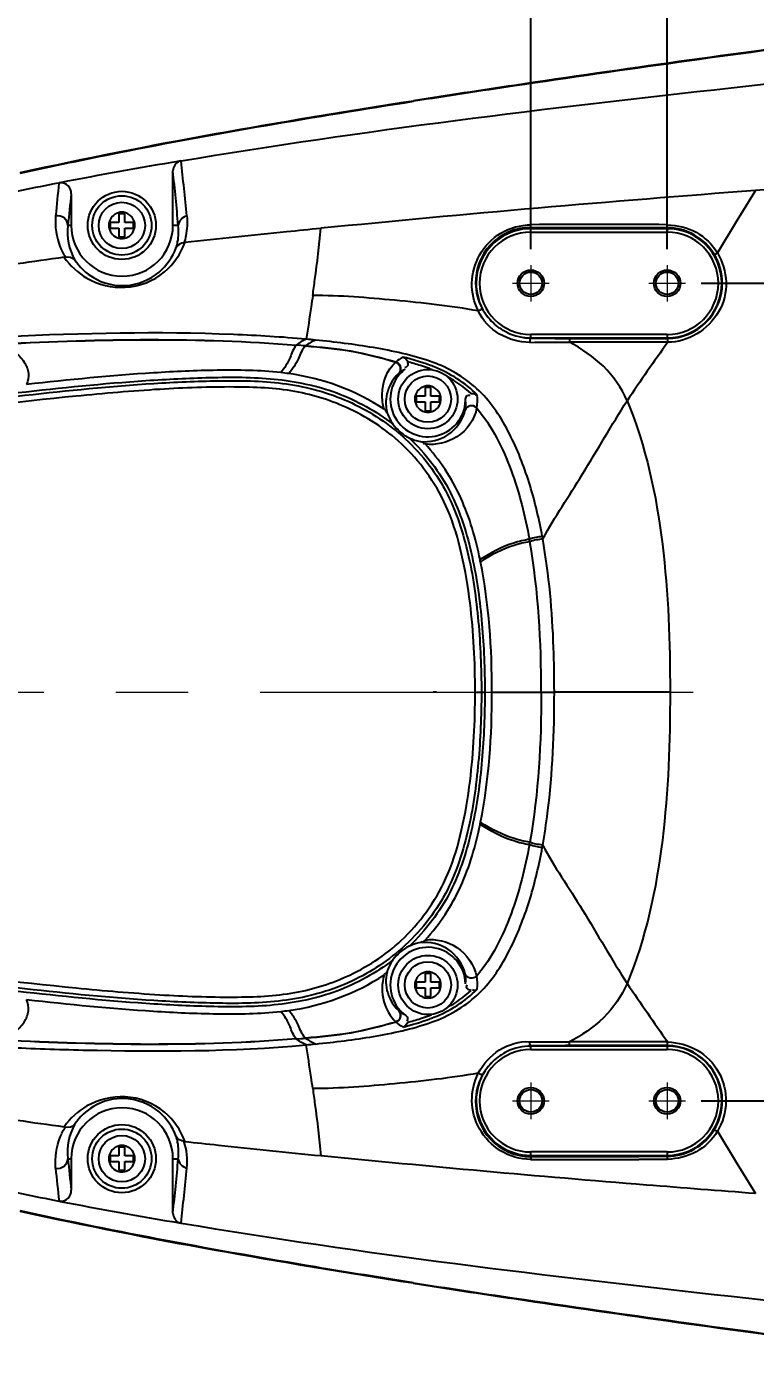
# Model space of a CAD drawing. Header units: millimetres. Extents: x 4061 to 8240, y 107 to 1541.
# Drawn here: x 6684.1 to 6716.1, y 1271.5 to 1329.8 of the extents above; entities that cross this region are included whole.
import ezdxf

# ---------------------------------------------------------------- set-up
doc = ezdxf.new("R2010")
doc.units = ezdxf.units.MM
doc.linetypes.add('CENTER2', pattern=[28.575, 19.05, -3.175, 3.175, -3.175])
doc.layers.add('中心线层', color=7, linetype='CENTER2', lineweight=0)
doc.layers.add('轮廓实线层', color=7, linetype='Continuous', lineweight=30)
doc.styles.add('思源黑', font='SourceHanSansCN-Normal.ttf')
doc.dimstyles.new('尺寸标注_3_10比例', dxfattribs={"dimtxt": 7, "dimasz": 6, "dimexe": 2, "dimexo": 1.5, "dimgap": 1, "dimtad": 1, "dimdec": 1, "dimlfac": 3.333333, "dimdsep": 46, "dimtxsty": '思源黑', "dimcen": 0.09, "dimadec": 0, "dimazin": 0, "dimtp": 0.01, "dimtm": 0.01, "dimtfac": 1, "dimtdec": 1, "dimtofl": 0, "dimtmove": 0, "dimatfit": 3, "dimfxl": 0, "dimtolj": 1, "dimarcsym": 0})

# ---------------------------------------------------------------- blocks, each defined once
blk = doc.blocks.new('*D1367')
at = {"layer": 'Defpoints', "color": 0}
for p in [(6712.255, 1318.53), (6712.255, 1282.53), (6728.672, 1282.53)]:
    blk.add_point(p, dxfattribs=at)
at = {"layer": '轮廓实线层', "color": 0, "lineweight": -2}
for p, q in [((6713.755, 1318.53), (6730.672, 1318.53)), ((6728.672, 1312.53), (6728.672, 1288.53)), ((6713.755, 1282.53), (6730.672, 1282.53))]:
    blk.add_line(p, q, dxfattribs=at)
at = {"layer": '轮廓实线层', "color": 0}
for points in [[(6729.672, 1312.53), (6727.672, 1312.53), (6728.672, 1318.53)], [(6727.672, 1288.53), (6729.672, 1288.53), (6728.672, 1282.53)]]:
    blk.add_solid(points, dxfattribs=at)
at = {"layer": '轮廓实线层', "color": 0, "insert": (6724.046, 1300.53), "char_height": 7, "attachment_point": 5, "rotation": 90, "style": '思源黑'}
blk.add_mtext('\\A1;120', dxfattribs=at)
blk = doc.blocks.new('*D1369')
at = {"layer": 'Defpoints', "color": 0}
for p in [(6755.005, 1339.499), (6755.005, 1321.53), (6712.255, 1318.53)]:
    blk.add_point(p, dxfattribs=at)
at = {"layer": '轮廓实线层', "color": 0, "lineweight": -2}
for p, q in [((6712.255, 1320.03), (6712.255, 1341.499)), ((6755.005, 1323.03), (6755.005, 1341.499)), ((6718.255, 1339.499), (6749.005, 1339.499))]:
    blk.add_line(p, q, dxfattribs=at)
at = {"layer": '轮廓实线层', "color": 0}
for points in [[(6718.255, 1340.499), (6718.255, 1338.499), (6712.255, 1339.499)], [(6749.005, 1338.499), (6749.005, 1340.499), (6755.005, 1339.499)]]:
    blk.add_solid(points, dxfattribs=at)
at = {"layer": '轮廓实线层', "color": 0, "insert": (6733.63, 1344.125), "char_height": 7, "attachment_point": 5, "style": '思源黑'}
blk.add_mtext('\\A1;142.5', dxfattribs=at)
blk = doc.blocks.new('*D1370')
at = {"layer": 'Defpoints', "color": 0}
for p in [(6712.255, 1353.876), (6706.255, 1318.53), (6712.255, 1318.53)]:
    blk.add_point(p, dxfattribs=at)
at = {"layer": '轮廓实线层', "color": 0, "lineweight": -2}
for p, q in [((6706.255, 1320.03), (6706.255, 1355.876)), ((6712.255, 1320.03), (6712.255, 1355.876)), ((6700.255, 1353.876), (6694.255, 1353.876)), ((6718.255, 1353.876), (6735.884, 1353.876))]:
    blk.add_line(p, q, dxfattribs=at)
at = {"layer": '轮廓实线层', "color": 0}
for points in [[(6700.255, 1352.876), (6700.255, 1354.876), (6706.255, 1353.876)], [(6718.255, 1354.876), (6718.255, 1352.876), (6712.255, 1353.876)]]:
    blk.add_solid(points, dxfattribs=at)
at = {"layer": '轮廓实线层', "color": 0, "insert": (6730.07, 1358.502), "char_height": 7, "attachment_point": 5, "style": '思源黑'}
blk.add_mtext('\\A1;20', dxfattribs=at)
blk = doc.blocks.new('*D1371')
at = {"layer": 'Defpoints', "color": 0}
for p in [(6706.255, 1339.477), (6706.255, 1318.53), (6673.255, 1300.53)]:
    blk.add_point(p, dxfattribs=at)
at = {"layer": '轮廓实线层', "color": 0, "lineweight": -2}
for p, q in [((6673.255, 1302.03), (6673.255, 1341.477)), ((6706.255, 1320.03), (6706.255, 1341.477)), ((6679.255, 1339.477), (6700.255, 1339.477))]:
    blk.add_line(p, q, dxfattribs=at)
at = {"layer": '轮廓实线层', "color": 0}
for points in [[(6679.255, 1340.477), (6679.255, 1338.477), (6673.255, 1339.477)], [(6700.255, 1338.477), (6700.255, 1340.477), (6706.255, 1339.477)]]:
    blk.add_solid(points, dxfattribs=at)
at = {"layer": '轮廓实线层', "color": 0, "insert": (6689.755, 1344.104), "char_height": 7, "attachment_point": 5, "style": '思源黑'}
blk.add_mtext('\\A1;110', dxfattribs=at)

msp = doc.modelspace()

# ---------------------------------------------------------------- linework, layer by layer
for p, q in [((6690.505, 1321.08), (6690.505, 1323.484)), ((6686.029, 1322.471), (6686.029, 1321.08)), ((6716.144, 1322.615), (6715.299, 1321.23)), ((6686.029, 1321.08), (6685.88, 1321.08)), ((6687.746, 1321.208), (6687.746, 1320.953)), ((6688.128, 1321.208), (6687.746, 1321.208)), ((6688.128, 1321.59), (6688.128, 1321.208)), ((6688.383, 1321.59), (6688.128, 1321.59)), ((6688.383, 1321.208), (6688.383, 1321.59)), ((6688.766, 1321.208), (6688.383, 1321.208)), ((6688.766, 1320.953), (6688.766, 1321.208)), ((6690.74, 1321.08), (6690.505, 1321.08)), ((6715.298, 1321.23), (6714.469, 1319.871)), ((6687.746, 1320.953), (6688.128, 1320.953)), ((6688.128, 1320.953), (6688.128, 1320.57)), ((6688.128, 1320.57), (6688.383, 1320.57)), ((6688.383, 1320.57), (6688.383, 1320.953)), ((6688.383, 1320.953), (6688.766, 1320.953)), ((6706.255, 1320.785), (6706.255, 1320.991)), ((6712.255, 1320.974), (6706.255, 1320.991)), ((6712.255, 1320.935), (6706.255, 1320.935)), ((6706.255, 1320.785), (6712.255, 1320.785)), ((6712.255, 1320.974), (6712.255, 1320.785)), ((6706.255, 1316.116), (6706.255, 1316.275)), ((6712.255, 1316.275), (6706.255, 1316.275)), ((6706.255, 1316.125), (6712.255, 1316.125)), ((6712.255, 1316.275), (6712.255, 1316.099)), ((6701.217, 1313.558), (6701.217, 1313.303)), ((6701.6, 1313.558), (6701.217, 1313.558)), ((6701.6, 1313.94), (6701.6, 1313.558)), ((6701.855, 1313.94), (6701.6, 1313.94)), ((6701.855, 1313.558), (6701.855, 1313.94)), ((6702.237, 1313.558), (6701.855, 1313.558)), ((6702.237, 1313.303), (6702.237, 1313.558)), ((6701.217, 1313.303), (6701.6, 1313.303)), ((6701.6, 1313.303), (6701.6, 1312.92)), ((6701.6, 1312.92), (6701.855, 1312.92)), ((6701.855, 1312.92), (6701.855, 1313.303)), ((6701.855, 1313.303), (6702.237, 1313.303)), ((6700.443, 1311.931), (6700.495, 1311.992)), ((6702.109, 1300.53), (6701.959, 1300.53)), ((6703.806, 1300.53), (6704.231, 1300.53)), ((6704.545, 1300.53), (6707.291, 1300.53)), ((6712.385, 1300.53), (6707.291, 1300.53)), ((6700.443, 1289.129), (6700.495, 1289.068)), ((6701.6, 1288.14), (6701.6, 1287.758)), ((6701.855, 1288.14), (6701.6, 1288.14)), ((6701.855, 1287.758), (6701.855, 1288.14)), ((6701.217, 1287.758), (6701.217, 1287.503)), ((6701.6, 1287.758), (6701.217, 1287.758)), ((6701.217, 1287.503), (6701.6, 1287.503)), ((6701.6, 1287.503), (6701.6, 1287.12)), ((6702.237, 1287.758), (6701.855, 1287.758)), ((6701.855, 1287.12), (6701.855, 1287.503)), ((6701.855, 1287.503), (6702.237, 1287.503)), ((6702.237, 1287.503), (6702.237, 1287.758)), ((6701.6, 1287.12), (6701.855, 1287.12)), ((6700.457, 1286.484), (6700.456, 1286.484)), ((6700.482, 1286.451), (6700.457, 1286.484)), ((6706.255, 1284.785), (6706.255, 1284.945)), ((6712.255, 1284.935), (6706.255, 1284.935)), ((6712.283, 1285.119), (6707.954, 1285.119)), ((6712.255, 1284.961), (6712.255, 1284.785)), ((6706.255, 1284.785), (6712.255, 1284.785)), ((6714.469, 1281.189), (6715.298, 1279.83)), ((6688.128, 1280.49), (6688.128, 1280.108)), ((6688.383, 1280.49), (6688.128, 1280.49)), ((6688.383, 1280.108), (6688.383, 1280.49)), ((6706.255, 1280.069), (6706.255, 1280.275)), ((6712.255, 1280.275), (6706.255, 1280.275)), ((6712.255, 1280.275), (6712.255, 1280.086)), ((6685.88, 1279.98), (6686.029, 1279.98)), ((6686.029, 1279.98), (6686.029, 1278.589)), ((6687.746, 1280.108), (6687.746, 1279.853)), ((6688.128, 1280.108), (6687.746, 1280.108)), ((6687.746, 1279.853), (6688.128, 1279.853)), ((6688.128, 1279.853), (6688.128, 1279.47)), ((6688.766, 1280.108), (6688.383, 1280.108)), ((6688.383, 1279.47), (6688.383, 1279.853)), ((6688.383, 1279.853), (6688.766, 1279.853)), ((6688.766, 1279.853), (6688.766, 1280.108)), ((6690.505, 1277.576), (6690.505, 1279.98)), ((6690.505, 1279.98), (6690.74, 1279.98)), ((6706.255, 1280.125), (6712.255, 1280.125)), ((6706.255, 1280.069), (6711.013, 1280.083)), ((6711.013, 1280.083), (6712.255, 1280.086)), ((6712.267, 1279.951), (6711.013, 1279.949)), ((6715.299, 1279.83), (6716.144, 1278.445)), ((6688.128, 1279.47), (6688.383, 1279.47))]:
    msp.add_line(p, q)
for points in [[(6690.862, 1323.917), (6690.836, 1323.913), (6690.812, 1323.909), (6690.789, 1323.907)], [(6685.542, 1322.958), (6685.523, 1322.954), (6685.504, 1322.949), (6685.485, 1322.945)], [(6691.024, 1320.315), (6691.013, 1320.314), (6691.002, 1320.313), (6690.991, 1320.313)], [(6685.772, 1319.681), (6685.755, 1319.677), (6685.738, 1319.674), (6685.72, 1319.672)], [(6685.721, 1281.389), (6685.738, 1281.386), (6685.756, 1281.383), (6685.772, 1281.379)], [(6690.991, 1280.748), (6691.002, 1280.747), (6691.013, 1280.746), (6691.024, 1280.745)], [(6685.485, 1278.115), (6685.504, 1278.111), (6685.523, 1278.107), (6685.542, 1278.102)], [(6690.789, 1277.153), (6690.812, 1277.151), (6690.836, 1277.148), (6690.862, 1277.144)]]:
    msp.add_lwpolyline(points)
for centre, radius in [((6688.255, 1321.08), 1.5), ((6688.256, 1321.08), 1.305), ((6688.256, 1321.08), 1.02), ((6706.255, 1318.53), 0.585), ((6706.255, 1318.53), 0.495), ((6712.255, 1318.53), 0.585), ((6712.255, 1318.53), 0.495), ((6701.727, 1313.43), 1.305), ((6701.727, 1313.43), 1.02), ((6701.727, 1287.63), 1.305), ((6701.727, 1287.63), 1.02), ((6706.255, 1282.53), 0.585), ((6712.255, 1282.53), 0.585), ((6706.255, 1282.53), 0.495), ((6712.255, 1282.53), 0.495), ((6688.255, 1279.98), 1.5), ((6688.256, 1279.98), 1.305), ((6688.256, 1279.98), 1.02)]:
    msp.add_circle(centre, radius)
for centre, radius, start, end in [((6826.774, 511.82), 824.39, 97.439978, 98.456834), ((6832.015, 473.375), 863.163, 97.454496, 98.425642), ((6803.153, 671.47), 663.002, 98.466766, 98.855048), ((6789.955, 757.902), 575.544, 98.434028, 98.881298), ((6810.715, 55.675), 1270.464, 93.153087, 94.268961), ((6724.874, 1120.393), 206.349, 99.50761, 100.98834), ((6443.635, 1298.114), 248.17, 5.30974, 5.86736), ((6461.139, 1298.426), 231.133, 5.72823, 6.33181), ((6720.524, 1142.69), 183.629, 101.00057, 102.04495), ((6928.774, 1298.07), 244.558, 174.16209, 174.50255), ((6946.063, 1294.164), 261.571, 173.78615, 174.095), ((6775.268, 531.896), 792.925, 94.276239, 95.66362), ((6688.295, 1320.778), 2.433, 172.87132, 210.24008), ((6688.267, 1321.08), 2.238, 180.00513, 359.99487), ((6688.238, 1321.075), 0.594, 34.97126, 41.6162), ((6709.261, 670.001), 651.116, 89.735431, 90.263452), ((6688.257, 1321.081), 0.578, 186.53968, 217.11165), ((6688.257, 1321.086), 0.583, 247.94939, 256.10169), ((6688.257, 1321.078), 0.574, 295.14673, 309.03559), ((6706.255, 1318.53), 2.405, 90, 226.11623), ((6706.255, 1318.53), 2.255, 90, 270), ((6712.248, 1318.538), 2.437, 31.33845, 89.82046), ((6712.255, 1318.53), 2.405, 270, 90), ((6712.255, 1318.53), 2.255, 270, 90), ((6704.734, 1177.5), 143.44, 97.61708, 99.2901), ((6712.247, 1318.536), 2.437, 270.19495, 359.85319), ((6706.305, 1318.595), 2.486, 207.52613, 226.32676), ((6691.143, 1258.196), 57.81, 84.84456, 85.24865), ((6691.369, 1260.468), 55.825, 84.44075, 84.86699), ((6706.255, 1318.53), 2.405, 244.41371, 270), ((6703.698, 1778.148), 462.226, 270.31169, 270.52752), ((6709.927, 1658.525), 342.429, 269.38563, 269.67381), ((6710.423, 1794.787), 478.691, 269.70729, 270.21931), ((6884.655, 1194.576), 210.812, 144.85103, 145.70491), ((6701.422, 1313.812), 1.669, 118.21269, 131.54953), ((6701.727, 1313.43), 1.658, 127.54316, 358.21381), ((6698.57, 1306.167), 9.186, 69.77732, 72.08481), ((6699.02, 1307.4), 7.874, 68.39407, 69.74522), ((6699.022, 1307.406), 8.017, 68.16231, 69.8075), ((6699.268, 1307.789), 7.736, 67.93137, 70.62204), ((6693.831, 1301.799), 12.876, 82.07777, 83.65332), ((6701.71, 1313.425), 0.594, 34.97126, 41.61615), ((6701.574, 1313.266), 1.698, 174.46027, 195.61345), ((6701.728, 1313.431), 0.578, 186.53968, 217.11169), ((6701.728, 1313.436), 0.583, 247.94946, 256.10171), ((6701.729, 1313.428), 0.574, 295.14673, 309.03565), ((6701.801, 1313.224), 1.59, 349.80719, 5.58352), ((6701.727, 1313.43), 1.894, 199.14533, 215.5862), ((6701.734, 1313.434), 1.901, 215.55473, 229.31895), ((6701.727, 1313.43), 1.894, 243.99106, 260.00728), ((6683.572, 1303.155), 22.991, 10.00228, 10.27428), ((6681.901, 1302.778), 25.281, 10.25171, 10.48411), ((6685.343, 1302.51), 19.072, 11.36267, 11.64741), ((6685.343, 1298.55), 19.072, 348.35259, 348.63733), ((6683.571, 1297.905), 22.991, 349.72584, 349.99783), ((6681.903, 1298.282), 25.279, 349.51584, 349.74705), ((6701.727, 1287.63), 1.658, 1.78587, 232.4568), ((6701.734, 1287.626), 1.901, 130.68085, 144.44217), ((6701.727, 1287.63), 1.894, 99.99377, 116.03478), ((6701.727, 1287.63), 1.894, 144.40461, 160.85467), ((6701.71, 1287.625), 0.594, 34.97126, 41.61615), ((6701.801, 1287.837), 1.59, 354.41597, 10.19224), ((6701.728, 1287.631), 0.578, 186.53968, 217.11169), ((6898.637, 1416.158), 227.813, 214.32368, 215.11385), ((6701.728, 1287.636), 0.583, 247.94946, 256.10171), ((6701.729, 1287.628), 0.574, 295.14673, 309.03565), ((6693.831, 1299.261), 12.876, 276.34668, 277.92223), ((6701.354, 1287.587), 1.422, 230.86784, 239.39295), ((6701.402, 1287.673), 1.52, 239.48516, 243.2341), ((6698.57, 1294.895), 9.188, 287.91541, 290.22207), ((6699.02, 1293.66), 7.874, 290.25419, 291.60525), ((6699.015, 1293.674), 8.038, 290.19488, 291.74244), ((6699.268, 1293.27), 7.735, 289.37782, 292.07363), ((6701.422, 1287.249), 1.67, 228.454, 241.7852), ((6691.143, 1342.865), 57.81, 274.75135, 275.15544), ((6691.369, 1340.593), 55.825, 275.13301, 275.55925), ((6706.255, 1282.53), 2.405, 90, 115.58661), ((6709.927, 942.537), 342.427, 90.32619, 90.61437), ((6710.423, 806.307), 478.658, 89.78067, 90.29273), ((6712.247, 1282.524), 2.438, 0.14544, 89.80386), ((6712.255, 1282.53), 2.405, 270, 90), ((6706.255, 1282.53), 2.255, 90, 270), ((6706.284, 1282.489), 2.455, 115.7723, 133.69898), ((6712.255, 1282.53), 2.255, 270, 90), ((6706.255, 1282.53), 2.405, 133.88488, 270), ((6706.305, 1282.465), 2.486, 133.67448, 152.47433), ((6704.734, 1423.561), 143.44, 260.7099, 262.38294), ((6688.267, 1279.98), 2.238, 0.00513, 179.99487), ((6688.295, 1280.282), 2.433, 149.75989, 187.12868), ((6712.248, 1282.523), 2.437, 270.17964, 328.65595), ((6688.238, 1279.975), 0.594, 34.97126, 41.6162), ((6688.238, 1279.855), 2.894, 354.24506, 17.96292), ((6932.666, 1305.705), 248.123, 185.95098, 186.27405), ((6688.257, 1279.981), 0.578, 186.53968, 217.11165), ((6454.57, 1301.876), 237.183, 354.11969, 354.70313), ((6706.227, 1281.855), 1.905, 270.4522, 271.21277), ((6709.217, 2681.39), 1401.442, 269.879377, 270.07341), ((6931.479, 1305.215), 247.477, 185.94982, 186.28707), ((6688.257, 1279.986), 0.583, 247.94939, 256.10169), ((6688.257, 1279.978), 0.574, 295.14673, 309.03559), ((6450.211, 1303.789), 242.122, 353.68192, 354.2581), ((6720.52, 1458.353), 183.611, 257.955, 258.99954), ((6724.874, 1480.667), 206.349, 259.01166, 260.49239), ((6802.568, 1925.66), 659.028, 261.141505, 261.531938), ((6789.886, 1842.708), 575.089, 261.117262, 261.564667), ((6826.991, 2090.843), 826.007, 261.543599, 262.558277), ((6831.973, 2127.381), 862.856, 261.573197, 262.544511)]:
    msp.add_arc(centre, radius, start, end)
for points, knots in [([(6690.862, 1323.917), (6698.893, 1325.269), (6715.121, 1327.23), (6731.373, 1328.849), (6739.531, 1329.572)], [0, 0, 0, 0, 0.498581, 1, 1, 1, 1]), ([(6683.781, 1323.377), (6685.228, 1323.695), (6690.972, 1324.901), (6696.763, 1325.868), (6701.098, 1326.546)], [0, 0, 0, 0, 0.252433, 1, 1, 1, 1]), ([(6686.029, 1322.471), (6686.029, 1322.597), (6685.93, 1322.857), (6685.666, 1322.965), (6685.542, 1322.958)], [0, 0, 0, 0, 0.502947, 1, 1, 1, 1]), ([(6688.256, 1321.657), (6688.244, 1321.661), (6688.219, 1321.665), (6688.194, 1321.661), (6688.181, 1321.658)], [0, 0, 0, 0, 0.493074, 1, 1, 1, 1]), ([(6688.332, 1321.658), (6688.319, 1321.661), (6688.293, 1321.665), (6688.267, 1321.661), (6688.256, 1321.657)], [0, 0, 0, 0, 0.507426, 1, 1, 1, 1]), ([(6685.341, 1321.499), (6685.295, 1321.039), (6685.394, 1320.383), (6685.684, 1319.823), (6685.772, 1319.681)], [0, 0, 0, 0, 0.734721, 1, 1, 1, 1]), ([(6685.88, 1321.08), (6685.879, 1321.203), (6685.746, 1321.461), (6685.467, 1321.522), (6685.341, 1321.499)], [0, 0, 0, 0, 0.490639, 1, 1, 1, 1]), ([(6687.941, 1321.563), (6687.93, 1321.557), (6687.91, 1321.544), (6687.891, 1321.529), (6687.881, 1321.521)], [0, 0, 0, 0, 0.497104, 1, 1, 1, 1]), ([(6688.025, 1321.603), (6688.01, 1321.597), (6687.982, 1321.586), (6687.954, 1321.571), (6687.941, 1321.563)], [0, 0, 0, 0, 0.502353, 1, 1, 1, 1]), ([(6690.65, 1320.103), (6690.675, 1320.186), (6690.754, 1320.505), (6690.767, 1320.84), (6690.74, 1321.08)], [0, 0, 0, 0, 0.264252, 1, 1, 1, 1]), ([(6691.118, 1321.495), (6691.146, 1321.204), (6691.126, 1320.798), (6691.024, 1320.412), (6690.991, 1320.313)], [0, 0, 0, 0, 0.736045, 1, 1, 1, 1]), ([(6703.941, 1317.313), (6703.755, 1317.69), (6703.557, 1318.551), (6703.918, 1319.845), (6704.881, 1320.853), (6705.808, 1321.102), (6706.267, 1321.109)], [0, 0, 0, 0, 0.239775, 0.481588, 0.737941, 1, 1, 1, 1]), ([(6706.255, 1320.991), (6706.265, 1320.995), (6706.258, 1321.049), (6706.266, 1321.08), (6706.267, 1321.109)], [0, 0, 0, 0, 0.272446, 1, 1, 1, 1]), ([(6712.255, 1320.974), (6712.268, 1320.98), (6712.257, 1321.041), (6712.267, 1321.078), (6712.267, 1321.109)], [0, 0, 0, 0, 0.303704, 1, 1, 1, 1]), ([(6712.267, 1321.109), (6712.702, 1321.084), (6713.59, 1320.893), (6714.238, 1320.239), (6714.469, 1319.871)], [0, 0, 0, 0, 0.500466, 1, 1, 1, 1]), ([(6697.016, 1320.946), (6696.511, 1320.895), (6694.512, 1320.694), (6692.515, 1320.485), (6691.024, 1320.32)], [0, 0, 0, 0, 0.253032, 1, 1, 1, 1]), ([(6696.658, 1317.99), (6696.69, 1318.224), (6696.825, 1319.209), (6696.942, 1320.196), (6697.016, 1320.951)], [0, 0, 0, 0, 0.237412, 1, 1, 1, 1]), ([(6706.255, 1320.991), (6705.609, 1320.993), (6704.298, 1320.446), (6703.813, 1319.135), (6703.824, 1318.53)], [0, 0, 0, 0, 0.516521, 1, 1, 1, 1]), ([(6685.72, 1319.672), (6685.981, 1319.303), (6686.762, 1318.583), (6688.452, 1318.17), (6690.168, 1318.829), (6690.852, 1319.824), (6691.024, 1320.315)], [0, 0, 0, 0, 0.208208, 0.473325, 0.759963, 1, 1, 1, 1]), ([(6686.192, 1319.553), (6686.401, 1319.242), (6687.042, 1318.624), (6688.471, 1318.27), (6689.918, 1318.85), (6690.498, 1319.689), (6690.65, 1320.103)], [0, 0, 0, 0, 0.204705, 0.469463, 0.758951, 1, 1, 1, 1]), ([(6714.469, 1319.871), (6714.697, 1319.486), (6714.968, 1318.58), (6714.548, 1316.8), (6713.151, 1315.91), (6712.283, 1315.941)], [0, 0, 0, 0, 0.253597, 0.508282, 1, 1, 1, 1]), ([(6714.329, 1319.805), (6714.341, 1319.794), (6714.399, 1319.84), (6714.439, 1319.852), (6714.469, 1319.871)], [0, 0, 0, 0, 0.31286, 1, 1, 1, 1]), ([(6696.658, 1317.991), (6696.634, 1317.824), (6696.543, 1317.182), (6696.445, 1316.541), (6696.364, 1316.069)], [0, 0, 0, 0, 0.260049, 1, 1, 1, 1]), ([(6703.941, 1317.313), (6702.725, 1317.533), (6700.296, 1317.79), (6697.861, 1317.995), (6696.658, 1317.991)], [0, 0, 0, 0, 0.506707, 1, 1, 1, 1]), ([(6704.1, 1317.446), (6704.103, 1317.437), (6704.07, 1317.364), (6703.999, 1317.335), (6703.941, 1317.313)], [0, 0, 0, 0, 0.127444, 1, 1, 1, 1]), ([(6706.213, 1315.928), (6705.752, 1315.933), (6704.816, 1316.176), (6704.132, 1316.892), (6703.941, 1317.313)], [0, 0, 0, 0, 0.499024, 1, 1, 1, 1]), ([(6696.364, 1316.069), (6695.3, 1316.165), (6690.917, 1316.432), (6686.522, 1316.331), (6683.204, 1316.178)], [0, 0, 0, 0, 0.243327, 1, 1, 1, 1]), ([(6683.023, 1315.862), (6683.202, 1315.762), (6683.545, 1315.532), (6683.966, 1315.112), (6684.196, 1314.584), (6684.123, 1314.228), (6684.06, 1314.072)], [0, 0, 0, 0, 0.271758, 0.544367, 0.778193, 1, 1, 1, 1]), ([(6695.928, 1315.804), (6695.795, 1315.65), (6695.665, 1315.189), (6695.42, 1314.794), (6695.254, 1314.597)], [0, 0, 0, 0, 0.440844, 1, 1, 1, 1]), ([(6701.835, 1315.087), (6701.025, 1315.372), (6699.335, 1315.731), (6697.632, 1315.947), (6696.777, 1316.03)], [0, 0, 0, 0, 0.499934, 1, 1, 1, 1]), ([(6706.255, 1316.116), (6706.247, 1316.115), (6706.204, 1316.052), (6706.209, 1315.986), (6706.213, 1315.928)], [0, 0, 0, 0, 0.124595, 1, 1, 1, 1]), ([(6707.977, 1316.102), (6707.96, 1316.098), (6707.962, 1316.021), (6707.954, 1315.978), (6707.954, 1315.941)], [0, 0, 0, 0, 0.320389, 1, 1, 1, 1]), ([(6712.283, 1315.941), (6711.561, 1315.933), (6710.118, 1315.952), (6708.674, 1315.928), (6707.954, 1315.941)], [0, 0, 0, 0, 0.500669, 1, 1, 1, 1]), ([(6710.494, 1313.359), (6710.254, 1313.923), (6709.53, 1314.962), (6708.492, 1315.648), (6707.954, 1315.941)], [0, 0, 0, 0, 0.500034, 1, 1, 1, 1]), ([(6712.255, 1316.099), (6712.267, 1316.096), (6712.272, 1316.039), (6712.278, 1316.005), (6712.277, 1315.975)], [0, 0, 0, 0, 0.290111, 1, 1, 1, 1]), ([(6696.334, 1315.768), (6696.188, 1315.618), (6696.027, 1315.155), (6695.775, 1314.754), (6695.606, 1314.553)], [0, 0, 0, 0, 0.444185, 1, 1, 1, 1]), ([(6700.313, 1315.055), (6699.664, 1315.241), (6698.356, 1315.593), (6697.007, 1315.708), (6696.334, 1315.768)], [0, 0, 0, 0, 0.499825, 1, 1, 1, 1]), ([(6696.337, 1315.771), (6697.01, 1315.711), (6698.358, 1315.596), (6699.666, 1315.247), (6700.315, 1315.062)], [0, 0, 0, 0, 0.500174, 1, 1, 1, 1]), ([(6695.254, 1314.597), (6694.325, 1314.7), (6692.449, 1314.727), (6688.713, 1314.557), (6685.919, 1314.28), (6684.06, 1314.072)], [0, 0, 0, 0, 0.249897, 0.499945, 1, 1, 1, 1]), ([(6699.801, 1312.989), (6699.738, 1313.199), (6699.638, 1313.925), (6699.923, 1314.723), (6700.313, 1315.055)], [0, 0, 0, 0, 0.299096, 1, 1, 1, 1]), ([(6700.313, 1315.054), (6700.332, 1315.048), (6700.371, 1315.03), (6700.406, 1315.005), (6700.422, 1314.99)], [0, 0, 0, 0, 0.47695, 1, 1, 1, 1]), ([(6700.429, 1314.997), (6700.412, 1315.012), (6700.376, 1315.038), (6700.335, 1315.055), (6700.315, 1315.062)], [0, 0, 0, 0, 0.51959, 1, 1, 1, 1]), ([(6700.429, 1314.997), (6700.46, 1314.969), (6700.55, 1314.846), (6700.528, 1314.656), (6700.456, 1314.576)], [0, 0, 0, 0, 0.279987, 1, 1, 1, 1]), ([(6700.821, 1315.079), (6700.839, 1315.025), (6700.878, 1314.91), (6700.768, 1314.815), (6700.717, 1314.815)], [0, 0, 0, 0, 0.524351, 1, 1, 1, 1]), ([(6706.76, 1307.378), (6706.62, 1308.136), (6706.274, 1309.642), (6705.445, 1311.799), (6704.223, 1313.802), (6702.884, 1314.67), (6702.174, 1314.959)], [0, 0, 0, 0, 0.250441, 0.500768, 0.75076, 1, 1, 1, 1]), ([(6661.959, 1300.53), (6661.959, 1301.472), (6662.187, 1303.371), (6663.685, 1306.854), (6667.085, 1310.379), (6672.51, 1312.273), (6678.092, 1313.04), (6683.694, 1313.736), (6688.374, 1314.216), (6692.133, 1314.402), (6694.963, 1314.405), (6697.767, 1313.844), (6699.439, 1312.9), (6700.187, 1312.328)], [0, 0, 0, 0, 0.062626, 0.125247, 0.249634, 0.374441, 0.499517, 0.62455, 0.749605, 0.81216, 0.874763, 0.93738, 1, 1, 1, 1]), ([(6662.109, 1300.53), (6662.109, 1301.468), (6662.338, 1303.36), (6663.845, 1306.824), (6667.27, 1310.321), (6672.722, 1312.162), (6678.339, 1312.918), (6683.988, 1313.62), (6688.711, 1314.095), (6692.496, 1314.261), (6695.334, 1314.231), (6698.106, 1313.542), (6699.727, 1312.535), (6700.443, 1311.931)], [0, 0, 0, 0, 0.062217, 0.12441, 0.248153, 0.372814, 0.498493, 0.624411, 0.750253, 0.813111, 0.875751, 0.937883, 1, 1, 1, 1]), ([(6700.456, 1314.576), (6700.373, 1314.499), (6700.082, 1314.177), (6699.914, 1313.748), (6699.884, 1313.43)], [0, 0, 0, 0, 0.262661, 1, 1, 1, 1]), ([(6703.806, 1300.53), (6703.806, 1301.839), (6703.705, 1303.88), (6703.264, 1306.561), (6702.553, 1309.003), (6700.943, 1311.371), (6698.465, 1313.058), (6695.84, 1313.887), (6692.995, 1314.003), (6689.78, 1313.878), (6684.841, 1313.453), (6679.736, 1312.823), (6674.673, 1312.144), (6671.158, 1311.37), (6667.949, 1310.067), (6665.186, 1307.9), (6662.969, 1304.726), (6662.384, 1301.993), (6662.384, 1300.53)], [0, 0, 0, 0, 0.069199, 0.107696, 0.143473, 0.203115, 0.254552, 0.299265, 0.346875, 0.404226, 0.469471, 0.60886, 0.67622, 0.739471, 0.798812, 0.857706, 0.922641, 1, 1, 1, 1]), ([(6701.412, 1313.913), (6701.402, 1313.907), (6701.381, 1313.894), (6701.362, 1313.879), (6701.353, 1313.871)], [0, 0, 0, 0, 0.497104, 1, 1, 1, 1]), ([(6701.497, 1313.953), (6701.482, 1313.947), (6701.453, 1313.936), (6701.426, 1313.921), (6701.412, 1313.913)], [0, 0, 0, 0, 0.502353, 1, 1, 1, 1]), ([(6701.727, 1314.007), (6701.715, 1314.011), (6701.69, 1314.015), (6701.665, 1314.011), (6701.653, 1314.008)], [0, 0, 0, 0, 0.493074, 1, 1, 1, 1]), ([(6701.803, 1314.008), (6701.791, 1314.011), (6701.765, 1314.015), (6701.739, 1314.011), (6701.727, 1314.007)], [0, 0, 0, 0, 0.507427, 1, 1, 1, 1]), ([(6703.384, 1313.378), (6703.386, 1313.441), (6703.389, 1313.576), (6703.543, 1313.625), (6703.592, 1313.601)], [0, 0, 0, 0, 0.531683, 1, 1, 1, 1]), ([(6701.399, 1311.565), (6701.81, 1311.515), (6702.723, 1311.733), (6703.264, 1312.513), (6703.367, 1312.942)], [0, 0, 0, 0, 0.484345, 1, 1, 1, 1]), ([(6703.867, 1313.049), (6703.8, 1312.539), (6703.127, 1311.627), (6702.08, 1311.388), (6701.608, 1311.454)], [0, 0, 0, 0, 0.518754, 1, 1, 1, 1]), ([(6703.866, 1313.048), (6703.803, 1313.124), (6703.57, 1313.184), (6703.395, 1313.033), (6703.367, 1312.942)], [0, 0, 0, 0, 0.513287, 1, 1, 1, 1]), ([(6703.877, 1313.036), (6704.546, 1312.234), (6705.499, 1310.318), (6706.008, 1308.286), (6706.194, 1307.256)], [0, 0, 0, 0, 0.499262, 1, 1, 1, 1]), ([(6706.778, 1307.278), (6707.321, 1308.246), (6708.64, 1310.225), (6709.815, 1312.29), (6710.494, 1313.359)], [0, 0, 0, 0, 0.467257, 1, 1, 1, 1]), ([(6710.493, 1313.358), (6711.327, 1311.359), (6712.239, 1307.045), (6712.385, 1302.706), (6712.385, 1300.53)], [0, 0, 0, 0, 0.498873, 1, 1, 1, 1]), ([(6700.443, 1311.931), (6701.224, 1311.273), (6702.577, 1309.661), (6703.57, 1306.702), (6703.994, 1303.634), (6704.081, 1301.565), (6704.081, 1300.53)], [0, 0, 0, 0, 0.248198, 0.497392, 0.748452, 1, 1, 1, 1]), ([(6700.897, 1311.728), (6701.626, 1311.045), (6702.863, 1309.408), (6703.754, 1306.508), (6704.15, 1303.531), (6704.231, 1301.53), (6704.231, 1300.53)], [0, 0, 0, 0, 0.249915, 0.499976, 0.75003, 1, 1, 1, 1]), ([(6704.022, 1306.36), (6703.83, 1307.29), (6703.307, 1309.133), (6702.246, 1310.752), (6701.608, 1311.454)], [0, 0, 0, 0, 0.500116, 1, 1, 1, 1]), ([(6706.194, 1307.256), (6705.961, 1307.216), (6705.191, 1307.036), (6704.485, 1306.657), (6704.022, 1306.36)], [0, 0, 0, 0, 0.300698, 1, 1, 1, 1]), ([(6706.213, 1307.149), (6705.98, 1307.109), (6705.211, 1306.933), (6704.504, 1306.561), (6704.041, 1306.268)], [0, 0, 0, 0, 0.301771, 1, 1, 1, 1]), ([(6707.291, 1300.53), (6707.291, 1301.181), (6707.256, 1303.436), (6707.065, 1305.694), (6706.778, 1307.273)], [0, 0, 0, 0, 0.288689, 1, 1, 1, 1]), ([(6700.188, 1288.732), (6699.439, 1288.16), (6697.767, 1287.217), (6694.963, 1286.655), (6692.134, 1286.658), (6688.374, 1286.844), (6683.694, 1287.325), (6678.093, 1288.02), (6672.51, 1288.788), (6667.085, 1290.681), (6663.685, 1294.207), (6662.187, 1297.689), (6661.959, 1299.588), (6661.959, 1300.53)], [0, 0, 0, 0, 0.062621, 0.125237, 0.18784, 0.250394, 0.375449, 0.500481, 0.625557, 0.750366, 0.874755, 0.937375, 1, 1, 1, 1]), ([(6700.443, 1289.129), (6699.727, 1288.526), (6698.106, 1287.518), (6695.334, 1286.829), (6692.496, 1286.799), (6688.711, 1286.965), (6683.988, 1287.44), (6678.339, 1288.142), (6672.722, 1288.898), (6667.27, 1290.739), (6663.845, 1294.236), (6662.338, 1297.701), (6662.109, 1299.592), (6662.109, 1300.53)], [0, 0, 0, 0, 0.062118, 0.124249, 0.186889, 0.249747, 0.375588, 0.501506, 0.627184, 0.751847, 0.875592, 0.937783, 1, 1, 1, 1]), ([(6662.384, 1300.53), (6662.384, 1299.067), (6662.969, 1296.334), (6665.186, 1293.16), (6667.949, 1290.993), (6671.158, 1289.691), (6674.673, 1288.916), (6679.736, 1288.238), (6684.841, 1287.607), (6689.78, 1287.182), (6692.995, 1287.057), (6695.84, 1287.173), (6698.465, 1288.002), (6700.943, 1289.69), (6702.553, 1292.057), (6703.264, 1294.5), (6703.705, 1297.18), (6703.806, 1299.221), (6703.806, 1300.53)], [0, 0, 0, 0, 0.077359, 0.142294, 0.201188, 0.260529, 0.32378, 0.39114, 0.530529, 0.595774, 0.653125, 0.700735, 0.745448, 0.796885, 0.856527, 0.892304, 0.930801, 1, 1, 1, 1]), ([(6704.081, 1300.53), (6704.081, 1299.495), (6703.994, 1297.426), (6703.57, 1294.358), (6702.577, 1291.399), (6701.223, 1289.788), (6700.443, 1289.129)], [0, 0, 0, 0, 0.251552, 0.502616, 0.751809, 1, 1, 1, 1]), ([(6704.231, 1300.53), (6704.231, 1299.53), (6704.15, 1297.529), (6703.754, 1294.552), (6702.863, 1291.652), (6701.626, 1290.015), (6700.896, 1289.331)], [0, 0, 0, 0, 0.249974, 0.500033, 0.750095, 1, 1, 1, 1]), ([(6706.778, 1293.788), (6706.864, 1294.261), (6707.201, 1296.492), (6707.291, 1298.755), (6707.291, 1300.53)], [0, 0, 0, 0, 0.213234, 1, 1, 1, 1]), ([(6712.385, 1300.53), (6712.385, 1298.354), (6712.239, 1294.015), (6711.327, 1289.701), (6710.493, 1287.702)], [0, 0, 0, 0, 0.501127, 1, 1, 1, 1]), ([(6706.213, 1293.912), (6705.98, 1293.951), (6705.211, 1294.127), (6704.504, 1294.5), (6704.041, 1294.793)], [0, 0, 0, 0, 0.301771, 1, 1, 1, 1]), ([(6701.608, 1289.607), (6702.246, 1290.308), (6703.307, 1291.928), (6703.83, 1293.771), (6704.022, 1294.7)], [0, 0, 0, 0, 0.499884, 1, 1, 1, 1]), ([(6706.194, 1293.804), (6705.961, 1293.844), (6705.191, 1294.024), (6704.485, 1294.403), (6704.022, 1294.7)], [0, 0, 0, 0, 0.300698, 1, 1, 1, 1]), ([(6702.175, 1286.102), (6702.885, 1286.39), (6704.223, 1287.259), (6705.445, 1289.261), (6706.275, 1291.419), (6706.62, 1292.925), (6706.76, 1293.682)], [0, 0, 0, 0, 0.24924, 0.499232, 0.749559, 1, 1, 1, 1]), ([(6706.194, 1293.804), (6706.008, 1292.774), (6705.499, 1290.743), (6704.546, 1288.826), (6703.877, 1288.024)], [0, 0, 0, 0, 0.500738, 1, 1, 1, 1]), ([(6706.778, 1293.788), (6707.023, 1293.304), (6707.629, 1292.37), (6708.904, 1290.365), (6709.808, 1288.766), (6710.494, 1287.702)], [0, 0, 0, 0, 0.228022, 0.46735, 1, 1, 1, 1]), ([(6703.367, 1288.118), (6703.264, 1288.547), (6702.723, 1289.327), (6701.81, 1289.545), (6701.399, 1289.495)], [0, 0, 0, 0, 0.515673, 1, 1, 1, 1]), ([(6701.608, 1289.607), (6702.079, 1289.679), (6703.15, 1289.434), (6703.751, 1288.512), (6703.867, 1288.012)], [0, 0, 0, 0, 0.481391, 1, 1, 1, 1]), ([(6699.801, 1288.071), (6699.689, 1287.696), (6699.674, 1286.914), (6700.067, 1286.248), (6700.313, 1286.006)], [0, 0, 0, 0, 0.531308, 1, 1, 1, 1]), ([(6699.938, 1288.251), (6699.922, 1288.192), (6699.876, 1287.989), (6699.869, 1287.777), (6699.884, 1287.63)], [0, 0, 0, 0, 0.292832, 1, 1, 1, 1]), ([(6701.412, 1288.113), (6701.402, 1288.107), (6701.381, 1288.094), (6701.362, 1288.079), (6701.353, 1288.071)], [0, 0, 0, 0, 0.497104, 1, 1, 1, 1]), ([(6701.497, 1288.153), (6701.482, 1288.147), (6701.453, 1288.136), (6701.426, 1288.121), (6701.412, 1288.113)], [0, 0, 0, 0, 0.502353, 1, 1, 1, 1]), ([(6701.727, 1288.207), (6701.715, 1288.211), (6701.69, 1288.215), (6701.665, 1288.211), (6701.653, 1288.208)], [0, 0, 0, 0, 0.493074, 1, 1, 1, 1]), ([(6701.803, 1288.208), (6701.791, 1288.211), (6701.765, 1288.215), (6701.739, 1288.211), (6701.727, 1288.207)], [0, 0, 0, 0, 0.507427, 1, 1, 1, 1]), ([(6703.877, 1288.024), (6703.812, 1287.946), (6703.581, 1287.87), (6703.395, 1288.026), (6703.367, 1288.118)], [0, 0, 0, 0, 0.513283, 1, 1, 1, 1]), ([(6699.884, 1287.63), (6699.914, 1287.313), (6700.082, 1286.883), (6700.373, 1286.561), (6700.456, 1286.484)], [0, 0, 0, 0, 0.737338, 1, 1, 1, 1]), ([(6703.626, 1287.39), (6703.566, 1287.402), (6703.434, 1287.431), (6703.417, 1287.589), (6703.45, 1287.633)], [0, 0, 0, 0, 0.529109, 1, 1, 1, 1]), ([(6703.894, 1287.446), (6703.868, 1287.425), (6703.811, 1287.368), (6703.725, 1287.395), (6703.694, 1287.42)], [0, 0, 0, 0, 0.453069, 1, 1, 1, 1]), ([(6710.494, 1287.702), (6710.254, 1287.137), (6709.53, 1286.098), (6708.492, 1285.412), (6707.954, 1285.119)], [0, 0, 0, 0, 0.500036, 1, 1, 1, 1]), ([(6683.023, 1285.198), (6683.202, 1285.298), (6683.545, 1285.529), (6683.966, 1285.948), (6684.196, 1286.477), (6684.123, 1286.833), (6684.06, 1286.988)], [0, 0, 0, 0, 0.271763, 0.544369, 0.778192, 1, 1, 1, 1]), ([(6684.06, 1286.988), (6685.919, 1286.781), (6688.713, 1286.503), (6692.449, 1286.333), (6694.325, 1286.361), (6695.254, 1286.464)], [0, 0, 0, 0, 0.500055, 0.750103, 1, 1, 1, 1]), ([(6695.928, 1285.257), (6695.795, 1285.41), (6695.665, 1285.871), (6695.42, 1286.266), (6695.254, 1286.464)], [0, 0, 0, 0, 0.44084, 1, 1, 1, 1]), ([(6696.334, 1285.292), (6696.188, 1285.443), (6696.027, 1285.906), (6695.775, 1286.307), (6695.606, 1286.508)], [0, 0, 0, 0, 0.444185, 1, 1, 1, 1]), ([(6700.422, 1286.07), (6700.406, 1286.055), (6700.371, 1286.03), (6700.332, 1286.013), (6700.313, 1286.006)], [0, 0, 0, 0, 0.523052, 1, 1, 1, 1]), ([(6700.429, 1286.064), (6700.412, 1286.048), (6700.376, 1286.022), (6700.335, 1286.005), (6700.315, 1285.999)], [0, 0, 0, 0, 0.519592, 1, 1, 1, 1]), ([(6700.717, 1286.316), (6700.762, 1286.281), (6700.86, 1286.208), (6700.824, 1286.068), (6700.782, 1286.038)], [0, 0, 0, 0, 0.525419, 1, 1, 1, 1]), ([(6696.334, 1285.292), (6697.007, 1285.353), (6698.355, 1285.471), (6699.664, 1285.82), (6700.313, 1286.006)], [0, 0, 0, 0, 0.500222, 1, 1, 1, 1]), ([(6700.315, 1285.998), (6699.666, 1285.814), (6698.357, 1285.468), (6697.01, 1285.35), (6696.337, 1285.289)], [0, 0, 0, 0, 0.499785, 1, 1, 1, 1]), ([(6696.777, 1285.03), (6697.632, 1285.114), (6699.335, 1285.329), (6701.025, 1285.688), (6701.835, 1285.973)], [0, 0, 0, 0, 0.500066, 1, 1, 1, 1]), ([(6683.204, 1284.883), (6684.32, 1284.831), (6688.704, 1284.682), (6693.106, 1284.697), (6696.364, 1284.991)], [0, 0, 0, 0, 0.254606, 1, 1, 1, 1]), ([(6696.658, 1283.07), (6696.634, 1283.237), (6696.543, 1283.879), (6696.445, 1284.519), (6696.364, 1284.992)], [0, 0, 0, 0, 0.260086, 1, 1, 1, 1]), ([(6703.941, 1283.747), (6704.166, 1284.152), (6704.799, 1284.878), (6705.753, 1285.159), (6706.213, 1285.132)], [0, 0, 0, 0, 0.501193, 1, 1, 1, 1]), ([(6706.255, 1284.945), (6706.248, 1284.945), (6706.203, 1285.006), (6706.209, 1285.074), (6706.213, 1285.132)], [0, 0, 0, 0, 0.11667, 1, 1, 1, 1]), ([(6707.977, 1284.959), (6707.961, 1284.962), (6707.962, 1285.039), (6707.954, 1285.082), (6707.954, 1285.119)], [0, 0, 0, 0, 0.309225, 1, 1, 1, 1]), ([(6712.255, 1284.961), (6712.267, 1284.964), (6712.274, 1285.02), (6712.278, 1285.056), (6712.277, 1285.086)], [0, 0, 0, 0, 0.292035, 1, 1, 1, 1]), ([(6712.283, 1285.119), (6712.732, 1285.102), (6713.648, 1284.87), (6714.628, 1283.846), (6714.971, 1282.48), (6714.701, 1281.572), (6714.469, 1281.189)], [0, 0, 0, 0, 0.249986, 0.500384, 0.750662, 1, 1, 1, 1]), ([(6703.941, 1283.747), (6702.725, 1283.527), (6700.296, 1283.27), (6697.861, 1283.065), (6696.658, 1283.07)], [0, 0, 0, 0, 0.506707, 1, 1, 1, 1]), ([(6706.242, 1279.951), (6705.784, 1279.947), (6704.865, 1280.226), (6703.913, 1281.224), (6703.554, 1282.517), (6703.762, 1283.369), (6703.941, 1283.747)], [0, 0, 0, 0, 0.262018, 0.518336, 0.760118, 1, 1, 1, 1]), ([(6704.1, 1283.614), (6704.104, 1283.623), (6704.068, 1283.697), (6703.999, 1283.726), (6703.941, 1283.747)], [0, 0, 0, 0, 0.132697, 1, 1, 1, 1]), ([(6691.024, 1280.745), (6690.852, 1281.236), (6690.169, 1282.231), (6688.452, 1282.89), (6686.762, 1282.477), (6685.981, 1281.757), (6685.721, 1281.389)], [0, 0, 0, 0, 0.240062, 0.526627, 0.791806, 1, 1, 1, 1]), ([(6690.65, 1280.957), (6690.498, 1281.371), (6689.918, 1282.21), (6688.471, 1282.79), (6687.042, 1282.436), (6686.401, 1281.818), (6686.192, 1281.508)], [0, 0, 0, 0, 0.241072, 0.530509, 0.795329, 1, 1, 1, 1]), ([(6696.658, 1283.07), (6696.69, 1282.836), (6696.825, 1281.851), (6696.942, 1280.864), (6697.016, 1280.109)], [0, 0, 0, 0, 0.237298, 1, 1, 1, 1]), ([(6703.824, 1282.53), (6703.813, 1281.925), (6704.298, 1280.614), (6705.609, 1280.067), (6706.255, 1280.069)], [0, 0, 0, 0, 0.483727, 1, 1, 1, 1]), ([(6685.341, 1279.561), (6685.307, 1280.022), (6685.392, 1280.677), (6685.684, 1281.237), (6685.772, 1281.379)], [0, 0, 0, 0, 0.73474, 1, 1, 1, 1]), ([(6690.74, 1279.98), (6690.767, 1280.22), (6690.754, 1280.555), (6690.675, 1280.874), (6690.65, 1280.957)], [0, 0, 0, 0, 0.735756, 1, 1, 1, 1]), ([(6714.469, 1281.189), (6714.249, 1280.814), (6713.584, 1280.173), (6712.702, 1279.971), (6712.267, 1279.951)], [0, 0, 0, 0, 0.499552, 1, 1, 1, 1]), ([(6714.329, 1281.255), (6714.341, 1281.266), (6714.398, 1281.221), (6714.438, 1281.208), (6714.469, 1281.189)], [0, 0, 0, 0, 0.308384, 1, 1, 1, 1]), ([(6687.941, 1280.463), (6687.93, 1280.457), (6687.91, 1280.444), (6687.891, 1280.429), (6687.881, 1280.421)], [0, 0, 0, 0, 0.497104, 1, 1, 1, 1]), ([(6688.025, 1280.503), (6688.01, 1280.497), (6687.982, 1280.486), (6687.954, 1280.471), (6687.941, 1280.463)], [0, 0, 0, 0, 0.502353, 1, 1, 1, 1]), ([(6688.256, 1280.557), (6688.244, 1280.561), (6688.219, 1280.565), (6688.194, 1280.561), (6688.181, 1280.558)], [0, 0, 0, 0, 0.493074, 1, 1, 1, 1]), ([(6688.332, 1280.558), (6688.319, 1280.561), (6688.293, 1280.565), (6688.267, 1280.561), (6688.256, 1280.557)], [0, 0, 0, 0, 0.507426, 1, 1, 1, 1]), ([(6691.024, 1280.741), (6691.517, 1280.686), (6693.513, 1280.469), (6695.511, 1280.265), (6697.016, 1280.114)], [0, 0, 0, 0, 0.246973, 1, 1, 1, 1]), ([(6685.341, 1279.561), (6685.467, 1279.538), (6685.746, 1279.599), (6685.879, 1279.857), (6685.88, 1279.98)], [0, 0, 0, 0, 0.509361, 1, 1, 1, 1]), ([(6716.143, 1278.446), (6714.543, 1278.567), (6708.162, 1279.062), (6701.787, 1279.629), (6697.016, 1280.109)], [0, 0, 0, 0, 0.250816, 1, 1, 1, 1]), ([(6706.255, 1280.069), (6706.266, 1280.065), (6706.258, 1280.011), (6706.266, 1279.979), (6706.267, 1279.951)], [0, 0, 0, 0, 0.304446, 1, 1, 1, 1]), ([(6712.255, 1280.086), (6712.268, 1280.081), (6712.257, 1280.019), (6712.267, 1279.983), (6712.267, 1279.951)], [0, 0, 0, 0, 0.296982, 1, 1, 1, 1]), ([(6685.542, 1278.102), (6685.666, 1278.095), (6685.93, 1278.203), (6686.029, 1278.463), (6686.029, 1278.589)], [0, 0, 0, 0, 0.497001, 1, 1, 1, 1]), ([(6701.085, 1274.517), (6699.649, 1274.741), (6693.86, 1275.671), (6688.09, 1276.735), (6683.783, 1277.683)], [0, 0, 0, 0, 0.247856, 1, 1, 1, 1]), ([(6690.862, 1277.144), (6698.893, 1275.792), (6715.121, 1273.828), (6731.374, 1272.212), (6739.532, 1271.489)], [0, 0, 0, 0, 0.498582, 1, 1, 1, 1])]:
    msp.add_open_spline(points, degree=3, knots=knots)
for points in [[(6683.775, 1323.406), (6689.506, 1324.667), (6695.295, 1325.666), (6701.094, 1326.57)], [(6690.789, 1323.907), (6690.629, 1323.85), (6690.505, 1323.654), (6690.505, 1323.484)], [(6688.181, 1321.658), (6688.127, 1321.646), (6688.077, 1321.623), (6688.025, 1321.603)], [(6688.682, 1321.47), (6688.594, 1321.569), (6688.461, 1321.628), (6688.332, 1321.658)], [(6687.881, 1321.521), (6687.743, 1321.404), (6687.662, 1321.195), (6687.682, 1321.015)], [(6688.619, 1320.632), (6688.769, 1320.754), (6688.857, 1320.983), (6688.825, 1321.174)], [(6688.825, 1321.174), (6688.81, 1321.26), (6688.775, 1321.344), (6688.725, 1321.416)], [(6691.118, 1321.495), (6690.933, 1321.465), (6690.743, 1321.267), (6690.74, 1321.08)], [(6687.796, 1320.732), (6687.857, 1320.651), (6687.944, 1320.584), (6688.038, 1320.546)], [(6688.117, 1320.52), (6688.162, 1320.509), (6688.209, 1320.503), (6688.256, 1320.503)], [(6688.256, 1320.503), (6688.339, 1320.503), (6688.425, 1320.522), (6688.501, 1320.558)], [(6690.991, 1320.313), (6690.858, 1320.307), (6690.704, 1320.225), (6690.65, 1320.103)], [(6685.772, 1319.681), (6685.914, 1319.716), (6686.103, 1319.669), (6686.192, 1319.553)], [(6714.684, 1318.53), (6714.686, 1318.971), (6714.558, 1319.428), (6714.329, 1319.805)], [(6703.824, 1318.53), (6703.831, 1318.157), (6703.928, 1317.777), (6704.1, 1317.446)], [(6704.883, 1316.556), (6704.78, 1316.628), (6704.673, 1316.702), (6704.602, 1316.805)], [(6705.217, 1316.361), (6705.102, 1316.416), (6704.983, 1316.476), (6704.893, 1316.566)], [(6683.012, 1315.873), (6687.313, 1316.076), (6691.639, 1316.163), (6695.931, 1315.806)], [(6683.022, 1315.862), (6687.32, 1316.07), (6691.642, 1316.159), (6695.93, 1315.805)], [(6696.364, 1316.069), (6696.212, 1315.996), (6696.059, 1315.916), (6695.931, 1315.806)], [(6696.777, 1316.03), (6696.623, 1315.959), (6696.468, 1315.881), (6696.337, 1315.771)], [(6705.217, 1316.361), (6705.537, 1316.206), (6705.9, 1316.12), (6706.255, 1316.116)], [(6700.633, 1315.283), (6700.72, 1315.252), (6700.792, 1315.167), (6700.821, 1315.079)], [(6701.79, 1314.93), (6701.411, 1315.069), (6701.023, 1315.181), (6700.633, 1315.283)], [(6700.422, 1314.99), (6700.525, 1314.897), (6700.548, 1314.68), (6700.456, 1314.576)], [(6700.717, 1314.745), (6700.625, 1314.698), (6700.536, 1314.641), (6700.456, 1314.576)], [(6701.396, 1314.908), (6701.206, 1314.97), (6701.014, 1315.026), (6700.821, 1315.079)], [(6703.894, 1313.615), (6703.37, 1314.154), (6702.702, 1314.567), (6702.004, 1314.847)], [(6699.801, 1312.989), (6698.553, 1313.808), (6697.084, 1314.347), (6695.606, 1314.553)], [(6703.626, 1313.67), (6703.315, 1313.963), (6702.96, 1314.214), (6702.583, 1314.416)], [(6701.353, 1313.871), (6701.215, 1313.754), (6701.133, 1313.545), (6701.154, 1313.365)], [(6701.653, 1314.008), (6701.599, 1313.996), (6701.548, 1313.973), (6701.497, 1313.953)], [(6702.154, 1313.82), (6702.066, 1313.919), (6701.932, 1313.978), (6701.803, 1314.008)], [(6702.09, 1312.982), (6702.241, 1313.104), (6702.328, 1313.333), (6702.296, 1313.524)], [(6702.296, 1313.524), (6702.282, 1313.61), (6702.246, 1313.694), (6702.197, 1313.766)], [(6703.626, 1313.67), (6703.704, 1313.686), (6703.845, 1313.683), (6703.857, 1313.604)], [(6703.877, 1313.036), (6703.913, 1313.226), (6703.918, 1313.423), (6703.894, 1313.615)], [(6699.801, 1312.989), (6699.858, 1312.952), (6699.922, 1312.882), (6699.908, 1312.816)], [(6701.267, 1313.082), (6701.329, 1313.001), (6701.415, 1312.934), (6701.51, 1312.896)], [(6701.588, 1312.87), (6701.634, 1312.859), (6701.681, 1312.853), (6701.727, 1312.853)], [(6701.727, 1312.853), (6701.811, 1312.853), (6701.897, 1312.872), (6701.973, 1312.908)], [(6700.495, 1311.992), (6700.616, 1311.888), (6700.753, 1311.799), (6700.897, 1311.728)], [(6701.399, 1311.565), (6701.469, 1311.553), (6701.562, 1311.517), (6701.577, 1311.447)], [(6706.76, 1307.378), (6706.568, 1307.355), (6706.374, 1307.326), (6706.194, 1307.256)], [(6706.779, 1307.269), (6706.587, 1307.246), (6706.393, 1307.218), (6706.213, 1307.149)], [(6706.715, 1300.53), (6706.715, 1302.743), (6706.598, 1304.97), (6706.213, 1307.149)], [(6704.545, 1300.53), (6704.545, 1302.45), (6704.419, 1304.385), (6704.041, 1306.268)], [(6704.041, 1294.793), (6704.419, 1296.675), (6704.545, 1298.61), (6704.545, 1300.53)], [(6706.715, 1300.53), (6706.715, 1298.318), (6706.597, 1296.091), (6706.213, 1293.912)], [(6706.76, 1293.682), (6706.568, 1293.705), (6706.374, 1293.734), (6706.194, 1293.804)], [(6706.78, 1293.791), (6706.588, 1293.814), (6706.394, 1293.842), (6706.213, 1293.912)], [(6701.608, 1289.607), (6701.56, 1289.554), (6701.477, 1289.499), (6701.41, 1289.525)], [(6700.896, 1289.332), (6700.752, 1289.261), (6700.616, 1289.172), (6700.495, 1289.068)], [(6695.606, 1286.508), (6697.084, 1286.714), (6698.553, 1287.253), (6699.801, 1288.071)], [(6699.938, 1288.251), (6699.916, 1288.187), (6699.867, 1288.104), (6699.799, 1288.101)], [(6701.353, 1288.071), (6701.215, 1287.954), (6701.133, 1287.745), (6701.154, 1287.565)], [(6701.653, 1288.208), (6701.599, 1288.196), (6701.548, 1288.173), (6701.497, 1288.153)], [(6702.154, 1288.02), (6702.066, 1288.119), (6701.932, 1288.178), (6701.803, 1288.208)], [(6702.296, 1287.724), (6702.282, 1287.81), (6702.246, 1287.894), (6702.197, 1287.966)], [(6703.894, 1287.446), (6703.918, 1287.637), (6703.913, 1287.834), (6703.877, 1288.024)], [(6701.267, 1287.282), (6701.329, 1287.201), (6701.415, 1287.134), (6701.51, 1287.096)], [(6701.992, 1286.208), (6702.694, 1286.489), (6703.367, 1286.903), (6703.894, 1287.446)], [(6702.09, 1287.182), (6702.241, 1287.304), (6702.328, 1287.533), (6702.296, 1287.724)], [(6702.583, 1286.645), (6702.96, 1286.846), (6703.315, 1287.097), (6703.626, 1287.39)], [(6701.588, 1287.07), (6701.634, 1287.059), (6701.681, 1287.053), (6701.727, 1287.053)], [(6701.727, 1287.053), (6701.811, 1287.053), (6701.897, 1287.072), (6701.973, 1287.108)], [(6700.521, 1286.351), (6700.539, 1286.253), (6700.496, 1286.137), (6700.422, 1286.07)], [(6700.429, 1286.064), (6700.526, 1286.151), (6700.553, 1286.342), (6700.481, 1286.451)], [(6700.456, 1286.484), (6700.489, 1286.447), (6700.511, 1286.399), (6700.521, 1286.351)], [(6700.633, 1285.777), (6701.023, 1285.879), (6701.411, 1285.991), (6701.789, 1286.131)], [(6700.821, 1285.982), (6701.014, 1286.034), (6701.206, 1286.091), (6701.396, 1286.152)], [(6700.821, 1285.982), (6700.792, 1285.894), (6700.72, 1285.808), (6700.633, 1285.777)], [(6695.931, 1285.254), (6691.639, 1284.897), (6687.313, 1284.984), (6683.012, 1285.188)], [(6695.93, 1285.255), (6691.642, 1284.901), (6687.32, 1284.99), (6683.022, 1285.198)], [(6696.364, 1284.992), (6696.212, 1285.065), (6696.059, 1285.144), (6695.931, 1285.254)], [(6696.777, 1285.03), (6696.623, 1285.102), (6696.468, 1285.179), (6696.337, 1285.289)], [(6706.255, 1284.945), (6705.9, 1284.941), (6705.537, 1284.854), (6705.217, 1284.699)], [(6706.213, 1285.132), (6706.793, 1285.13), (6707.374, 1285.124), (6707.954, 1285.119)], [(6704.1, 1283.614), (6703.928, 1283.283), (6703.831, 1282.903), (6703.824, 1282.53)], [(6714.329, 1281.255), (6714.558, 1281.632), (6714.686, 1282.089), (6714.684, 1282.53)], [(6685.772, 1281.379), (6685.914, 1281.344), (6686.103, 1281.392), (6686.192, 1281.508)], [(6690.991, 1280.748), (6690.858, 1280.754), (6690.704, 1280.835), (6690.65, 1280.957)], [(6687.881, 1280.421), (6687.743, 1280.304), (6687.662, 1280.095), (6687.682, 1279.915)], [(6688.181, 1280.558), (6688.127, 1280.546), (6688.077, 1280.523), (6688.025, 1280.503)], [(6688.682, 1280.37), (6688.594, 1280.469), (6688.461, 1280.528), (6688.332, 1280.558)], [(6688.825, 1280.074), (6688.81, 1280.16), (6688.775, 1280.244), (6688.725, 1280.316)], [(6687.796, 1279.632), (6687.857, 1279.551), (6687.944, 1279.484), (6688.038, 1279.446)], [(6688.619, 1279.532), (6688.769, 1279.654), (6688.857, 1279.883), (6688.825, 1280.074)], [(6690.74, 1279.98), (6690.743, 1279.793), (6690.933, 1279.595), (6691.118, 1279.565)], [(6688.117, 1279.42), (6688.162, 1279.409), (6688.209, 1279.403), (6688.256, 1279.403)], [(6688.256, 1279.403), (6688.339, 1279.403), (6688.425, 1279.422), (6688.501, 1279.458)], [(6701.081, 1274.492), (6695.288, 1275.396), (6689.503, 1276.394), (6683.776, 1277.654)], [(6690.505, 1277.576), (6690.505, 1277.406), (6690.629, 1277.211), (6690.789, 1277.153)]]:
    msp.add_open_spline(points, degree=3)
at = {"layer": '中心线层'}
for p, q in [((6706.255, 1319.334), (6706.255, 1317.726)), ((6712.255, 1319.334), (6712.255, 1317.726)), ((6705.447, 1318.53), (6707.063, 1318.53)), ((6711.447, 1318.53), (6713.063, 1318.53)), ((6665.771, 1300.53), (7047.216, 1300.53)), ((6706.255, 1283.334), (6706.255, 1281.726)), ((6712.255, 1283.334), (6712.255, 1281.726)), ((6705.447, 1282.53), (6707.063, 1282.53)), ((6711.447, 1282.53), (6713.063, 1282.53))]:
    msp.add_line(p, q, dxfattribs=at)

# ---------------------------------------------------------------- dimensions: what is measured, and where the dimension line sits
at = {"layer": '轮廓实线层'}
dim = msp.add_linear_dim(base=(6712.255, 1353.876), p1=(6706.255, 1318.53), p2=(6712.255, 1318.53), dimstyle='尺寸标注_3_10比例', dxfattribs=at)
dim.commit()
dim.dimension.update_dxf_attribs({"geometry": '*D1370', "text_midpoint": (6730.07, 1353.876), "dimtype": 160})
for base, p1, p2, picture, middle in [((6706.255, 1339.477), (6673.255, 1300.53), (6706.255, 1318.53), '*D1371', (6689.755, 1344.104)), ((6755.005, 1339.499), (6712.255, 1318.53), (6755.005, 1321.53), '*D1369', (6733.63, 1344.125))]:
    dim = msp.add_linear_dim(base=base, p1=p1, p2=p2, dimstyle='尺寸标注_3_10比例', dxfattribs=at)
    dim.commit()
    dim.dimension.update_dxf_attribs({"geometry": picture, "text_midpoint": middle})
dim = msp.add_linear_dim(base=(6728.672, 1282.53), p1=(6712.255, 1318.53), p2=(6712.255, 1282.53), angle=90, dimstyle='尺寸标注_3_10比例', dxfattribs=at)
dim.commit()
dim.dimension.update_dxf_attribs({"geometry": '*D1367', "text_midpoint": (6724.046, 1300.53)})

doc.saveas('drawing.dxf')
